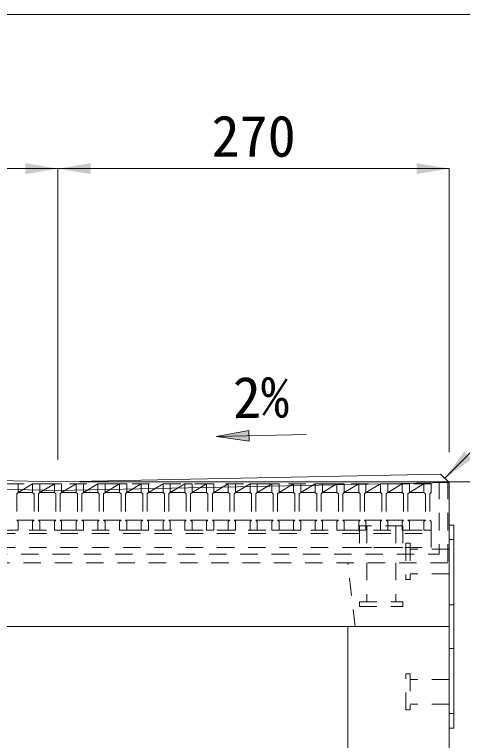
# Model space of a CAD drawing. Units: millimetres at full size, sheet at 1:40; details may follow other scales. Extents: x 69750 to 116230, y -28801 to 513.
# Drawn here: x 79201 to 79510, y -22038 to -21537 of the extents above; entities that cross this region are included whole.
import ezdxf
from ezdxf.enums import TextEntityAlignment as Align

# ---------------------------------------------------------------- set-up
doc = ezdxf.new("R2010")
doc.units = ezdxf.units.MM
doc.header["$LTSCALE"] = 40
doc.linetypes.add('USER1', pattern=[0.54, 0.3, -0.24])
doc.linetypes.add('USER4', pattern=[0.54, 0.3, -0.24])
for name, color, linetype, lineweight in [('0_2', 7, 'Continuous', 13), ('インサート', 92, 'USER1', 5), ('グレーチング', 7, 'USER1', 5), ('ジョイント', 7, 'Continuous', 5), ('受枠', 3, 'USER1', 9), ('寸法線', 7, 'Continuous', 9), ('引出線', 4, 'Continuous', 9), ('本体', 7, 'Continuous', 20)]:
    doc.layers.add(name, color=color, linetype=linetype, lineweight=lineweight)
doc.styles.add('ＭＳ ゴシック', font='')
doc.styles.get('ＭＳ ゴシック').set_extended_font_data('MS Gothic')

# ---------------------------------------------------------------- blocks, each defined once
blk = doc.blocks.new('filled_arrow')
at = {"color": 0, "linetype": 'Continuous', "lineweight": -2}
blk.add_solid([(7.5, 1.25), (0, 0), (7.5, -1.25)], dxfattribs=at)

msp = doc.modelspace()

# ---------------------------------------------------------------- hatches: boundary and pattern name
at = {"layer": '引出線'}
msp.add_hatch(color=256, dxfattribs=at).paths.add_polyline_path([(79363.02, -21823.84), (79363.17, -21831.34), (79340.6, -21828.04)])

# ---------------------------------------------------------------- linework, layer by layer
at = {"layer": '0_2', "color": 1, "lineweight": 20}
msp.add_lwpolyline([(72276.19, -24538.11), (80549.4, -24538.11), (80549.4, -21536.98), (72276.19, -21536.98)], close=True, dxfattribs=at)
at = {"layer": 'インサート'}
for p, q in [((79439.32, -21889.74), (79439.32, -21904.74)), ((79469.32, -21889.74), (79439.32, -21889.74)), ((79444.32, -21889.74), (79444.32, -21904.74)), ((79464.32, -21889.74), (79464.32, -21904.74)), ((79469.32, -21889.74), (79469.32, -21904.74)), ((79469.32, -21904.74), (79439.32, -21904.74)), ((79474.32, -21901.75), (79471.32, -21901.75)), ((79471.32, -21901.75), (79471.32, -21926.74)), ((79474.32, -21901.75), (79474.32, -21926.74)), ((79501.32, -21905.74), (79474.32, -21905.74)), ((79444.32, -21915.24), (79444.32, -21942.24)), ((79464.32, -21915.24), (79464.32, -21942.24)), ((79501.32, -21922.75), (79474.32, -21922.75)), ((79474.32, -21926.74), (79471.32, -21926.74)), ((79439.32, -21942.24), (79469.32, -21942.24)), ((79439.32, -21945.24), (79439.32, -21942.24)), ((79469.32, -21945.24), (79469.32, -21942.24)), ((79439.32, -21945.24), (79469.32, -21945.24))]:
    msp.add_line(p, q, dxfattribs=at)
at = {"layer": 'インサート', "linetype": 'USER4', "lineweight": 9}
for p, q in [((79471.32, -21991.74), (79474.32, -21991.74)), ((79471.32, -22016.74), (79471.32, -21991.74)), ((79474.32, -21991.74), (79474.32, -22016.74)), ((79501.32, -21995.74), (79474.32, -21995.74)), ((79501.32, -21995.74), (79501.32, -22012.74)), ((79501.32, -22012.74), (79474.32, -22012.74)), ((79474.32, -22016.74), (79471.32, -22016.74))]:
    msp.add_line(p, q, dxfattribs=at)
at = {"layer": 'グレーチング'}
for p, q in [((79488.82, -21860.74), (78973.82, -21860.74)), ((79198.82, -21860.74), (79203.82, -21860.74)), ((79203.82, -21860.74), (79203.82, -21866.74)), ((79203.82, -21866.74), (79213.82, -21860.74)), ((79213.82, -21860.74), (79218.82, -21860.74)), ((79213.82, -21860.74), (79213.82, -21866.74)), ((79218.82, -21860.74), (79218.82, -21866.74)), ((79218.82, -21866.74), (79228.82, -21860.74)), ((79228.82, -21860.74), (79233.82, -21860.74)), ((79228.82, -21860.74), (79228.82, -21866.74)), ((79233.82, -21860.74), (79233.82, -21866.74)), ((79233.82, -21866.74), (79243.82, -21860.74)), ((79243.82, -21860.74), (79243.82, -21866.74)), ((79243.82, -21860.74), (79248.82, -21860.74)), ((79248.82, -21866.74), (79258.82, -21860.74)), ((79248.82, -21860.74), (79248.82, -21866.74)), ((79258.82, -21860.74), (79263.82, -21860.74)), ((79258.82, -21860.74), (79258.82, -21866.74)), ((79263.82, -21860.74), (79263.82, -21866.74)), ((79263.82, -21866.74), (79273.82, -21860.74)), ((79273.82, -21860.74), (79278.82, -21860.74)), ((79273.82, -21860.74), (79273.82, -21866.74)), ((79278.82, -21860.74), (79278.82, -21866.74)), ((79278.82, -21866.74), (79288.82, -21860.74)), ((79288.82, -21860.74), (79288.82, -21866.74)), ((79288.82, -21860.74), (79293.82, -21860.74)), ((79293.82, -21860.74), (79293.82, -21866.74)), ((79293.82, -21866.74), (79303.82, -21860.74)), ((79303.82, -21860.74), (79303.82, -21866.74)), ((79303.82, -21860.74), (79308.82, -21860.74)), ((79308.82, -21860.74), (79308.82, -21866.74)), ((79308.82, -21866.74), (79318.82, -21860.74)), ((79318.82, -21860.74), (79323.82, -21860.74)), ((79318.82, -21860.74), (79318.82, -21866.74)), ((79323.82, -21860.74), (79323.82, -21866.74)), ((79323.82, -21866.74), (79333.82, -21860.74)), ((79333.82, -21860.74), (79338.82, -21860.74)), ((79333.82, -21860.74), (79333.82, -21866.74)), ((79338.82, -21860.74), (79338.82, -21866.74)), ((79338.82, -21866.74), (79348.82, -21860.74)), ((79348.82, -21860.74), (79348.82, -21866.74)), ((79348.82, -21860.74), (79353.82, -21860.74)), ((79353.82, -21860.74), (79353.82, -21866.74)), ((79353.82, -21866.74), (79363.82, -21860.74)), ((79363.82, -21860.74), (79368.82, -21860.74)), ((79363.82, -21860.74), (79363.82, -21866.74)), ((79368.82, -21860.74), (79368.82, -21866.74)), ((79368.82, -21866.74), (79378.82, -21860.74)), ((79378.82, -21860.74), (79383.82, -21860.74)), ((79378.82, -21860.74), (79378.82, -21866.74)), ((79383.82, -21860.74), (79383.82, -21866.74)), ((79383.82, -21866.74), (79393.82, -21860.74)), ((79393.82, -21860.74), (79393.82, -21866.74)), ((79393.82, -21860.74), (79398.82, -21860.74)), ((79398.82, -21860.74), (79398.82, -21866.74)), ((79398.82, -21866.74), (79408.82, -21860.74)), ((79408.82, -21860.74), (79408.82, -21866.74)), ((79408.82, -21860.74), (79413.82, -21860.74)), ((79413.82, -21860.74), (79413.82, -21866.74)), ((79413.82, -21866.74), (79423.82, -21860.74)), ((79423.82, -21860.74), (79423.82, -21866.74)), ((79423.82, -21860.74), (79428.82, -21860.74)), ((79423.82, -21860.74), (79428.82, -21860.74)), ((79428.82, -21860.74), (79428.82, -21866.74)), ((79428.82, -21866.74), (79438.82, -21860.74)), ((79438.82, -21860.74), (79438.82, -21866.74)), ((79438.82, -21860.74), (79443.82, -21860.74)), ((79443.82, -21860.74), (79443.82, -21866.74)), ((79443.82, -21866.74), (79453.82, -21860.74)), ((79453.82, -21860.74), (79453.82, -21866.74)), ((79453.82, -21860.74), (79458.82, -21860.74)), ((79458.82, -21860.74), (79458.82, -21866.74)), ((79458.82, -21866.74), (79468.82, -21860.74)), ((79468.82, -21860.74), (79468.82, -21866.74)), ((79468.82, -21860.74), (79473.82, -21860.74)), ((79473.82, -21860.74), (79473.82, -21866.74)), ((79473.82, -21866.74), (79483.82, -21860.74)), ((79483.82, -21860.74), (79488.82, -21860.74)), ((79483.82, -21860.74), (79483.82, -21866.74)), ((79488.82, -21860.74), (79488.82, -21866.74)), ((79203.82, -21866.74), (79202.82, -21867.74)), ((79202.82, -21867.74), (79202.82, -21885.74)), ((79203.82, -21866.74), (79213.82, -21866.74)), ((79213.82, -21866.74), (79214.82, -21867.74)), ((79214.82, -21867.74), (79214.82, -21885.74)), ((79218.82, -21866.74), (79217.82, -21867.74)), ((79217.82, -21867.74), (79217.82, -21885.74)), ((79218.82, -21866.74), (79228.82, -21866.74)), ((79228.82, -21866.74), (79229.82, -21867.74)), ((79229.82, -21867.74), (79229.82, -21885.74)), ((79233.82, -21866.74), (79232.82, -21867.74)), ((79232.82, -21867.74), (79232.82, -21885.74)), ((79233.82, -21866.74), (79243.82, -21866.74)), ((79243.82, -21866.74), (79244.82, -21867.74)), ((79244.82, -21867.74), (79244.82, -21885.74)), ((79248.82, -21866.74), (79247.82, -21867.74)), ((79247.82, -21867.74), (79247.82, -21885.74)), ((79248.82, -21866.74), (79258.82, -21866.74)), ((79258.82, -21866.74), (79259.82, -21867.74)), ((79259.82, -21867.74), (79259.82, -21885.74)), ((79263.82, -21866.74), (79262.82, -21867.74)), ((79262.82, -21867.74), (79262.82, -21885.74)), ((79263.82, -21866.74), (79273.82, -21866.74)), ((79273.82, -21866.74), (79274.82, -21867.74)), ((79274.82, -21867.74), (79274.82, -21885.74)), ((79278.82, -21866.74), (79277.82, -21867.74)), ((79277.82, -21867.74), (79277.82, -21885.74)), ((79278.82, -21866.74), (79288.82, -21866.74)), ((79288.82, -21866.74), (79289.82, -21867.74)), ((79289.82, -21867.74), (79289.82, -21885.74)), ((79293.82, -21866.74), (79292.82, -21867.74)), ((79292.82, -21867.74), (79292.82, -21885.74)), ((79293.82, -21866.74), (79303.82, -21866.74)), ((79303.82, -21866.74), (79304.82, -21867.74)), ((79304.82, -21867.74), (79304.82, -21885.74)), ((79308.82, -21866.74), (79307.82, -21867.74)), ((79307.82, -21867.74), (79307.82, -21885.74)), ((79308.82, -21866.74), (79318.82, -21866.74)), ((79318.82, -21866.74), (79319.82, -21867.74)), ((79319.82, -21867.74), (79319.82, -21885.74)), ((79323.82, -21866.74), (79322.82, -21867.74)), ((79322.82, -21867.74), (79322.82, -21885.74)), ((79323.82, -21866.74), (79333.82, -21866.74)), ((79333.82, -21866.74), (79334.82, -21867.74)), ((79334.82, -21867.74), (79334.82, -21885.74)), ((79338.82, -21866.74), (79337.82, -21867.74)), ((79337.82, -21867.74), (79337.82, -21885.74)), ((79338.82, -21866.74), (79348.82, -21866.74)), ((79348.82, -21866.74), (79349.82, -21867.74)), ((79349.82, -21867.74), (79349.82, -21885.74)), ((79353.82, -21866.74), (79352.82, -21867.74)), ((79352.82, -21867.74), (79352.82, -21885.74)), ((79353.82, -21866.74), (79363.82, -21866.74)), ((79363.82, -21866.74), (79364.82, -21867.74)), ((79364.82, -21867.74), (79364.82, -21885.74)), ((79368.82, -21866.74), (79367.82, -21867.74)), ((79367.82, -21867.74), (79367.82, -21885.74)), ((79368.82, -21866.74), (79378.82, -21866.74)), ((79378.82, -21866.74), (79379.82, -21867.74)), ((79379.82, -21867.74), (79379.82, -21885.74)), ((79383.82, -21866.74), (79382.82, -21867.74)), ((79382.82, -21867.74), (79382.82, -21885.74)), ((79383.82, -21866.74), (79393.82, -21866.74)), ((79393.82, -21866.74), (79394.82, -21867.74)), ((79394.82, -21867.74), (79394.82, -21885.74)), ((79398.82, -21866.74), (79397.82, -21867.74)), ((79397.82, -21867.74), (79397.82, -21885.74)), ((79398.82, -21866.74), (79408.82, -21866.74)), ((79408.82, -21866.74), (79409.82, -21867.74)), ((79409.82, -21867.74), (79409.82, -21885.74)), ((79413.82, -21866.74), (79412.82, -21867.74)), ((79412.82, -21867.74), (79412.82, -21885.74)), ((79413.82, -21866.74), (79423.82, -21866.74)), ((79423.82, -21866.74), (79424.82, -21867.74)), ((79424.82, -21867.74), (79424.82, -21885.74)), ((79428.82, -21866.74), (79427.82, -21867.74)), ((79427.82, -21867.74), (79427.82, -21885.74)), ((79428.82, -21866.74), (79438.82, -21866.74)), ((79438.82, -21866.74), (79439.82, -21867.74)), ((79439.82, -21867.74), (79439.82, -21885.74)), ((79443.82, -21866.74), (79442.82, -21867.74)), ((79442.82, -21867.74), (79442.82, -21885.74)), ((79443.82, -21866.74), (79453.82, -21866.74)), ((79453.82, -21866.74), (79454.82, -21867.74)), ((79454.82, -21867.74), (79454.82, -21885.74)), ((79458.82, -21866.74), (79457.82, -21867.74)), ((79457.82, -21867.74), (79457.82, -21885.74)), ((79458.82, -21866.74), (79468.82, -21866.74)), ((79468.82, -21866.74), (79469.82, -21867.74)), ((79469.82, -21867.74), (79469.82, -21885.74)), ((79473.82, -21866.74), (79472.82, -21867.74)), ((79472.82, -21867.74), (79472.82, -21885.74)), ((79473.82, -21866.74), (79483.82, -21866.74)), ((79483.82, -21866.74), (79484.82, -21867.74)), ((79484.82, -21867.74), (79484.82, -21885.74)), ((79488.82, -21866.74), (79487.82, -21867.74)), ((79487.82, -21867.74), (79487.82, -21885.74)), ((79203.82, -21886.74), (79202.82, -21885.74)), ((79202.82, -21885.74), (79214.82, -21885.74)), ((79203.82, -21892.74), (79203.82, -21886.74)), ((79213.82, -21886.74), (79214.82, -21885.74)), ((79213.82, -21892.74), (79213.82, -21886.74)), ((79218.82, -21886.74), (79217.82, -21885.74)), ((79217.82, -21885.74), (79229.82, -21885.74)), ((79218.82, -21892.74), (79218.82, -21886.74)), ((79228.82, -21886.74), (79229.82, -21885.74)), ((79228.82, -21892.74), (79228.82, -21886.74)), ((79233.82, -21886.74), (79232.82, -21885.74)), ((79232.82, -21885.74), (79244.82, -21885.74)), ((79233.82, -21892.74), (79233.82, -21886.74)), ((79243.82, -21886.74), (79244.82, -21885.74)), ((79243.82, -21892.74), (79243.82, -21886.74)), ((79247.82, -21885.74), (79259.82, -21885.74)), ((79248.82, -21886.74), (79247.82, -21885.74)), ((79248.82, -21892.74), (79248.82, -21886.74)), ((79258.82, -21886.74), (79259.82, -21885.74)), ((79258.82, -21892.74), (79258.82, -21886.74)), ((79263.82, -21886.74), (79262.82, -21885.74)), ((79262.82, -21885.74), (79274.82, -21885.74)), ((79263.82, -21892.74), (79263.82, -21886.74)), ((79273.82, -21886.74), (79274.82, -21885.74)), ((79273.82, -21892.74), (79273.82, -21886.74)), ((79278.82, -21886.74), (79277.82, -21885.74)), ((79277.82, -21885.74), (79289.82, -21885.74)), ((79278.82, -21892.74), (79278.82, -21886.74)), ((79288.82, -21886.74), (79289.82, -21885.74)), ((79288.82, -21892.74), (79288.82, -21886.74)), ((79293.82, -21886.74), (79292.82, -21885.74)), ((79292.82, -21885.74), (79304.82, -21885.74)), ((79293.82, -21892.74), (79293.82, -21886.74)), ((79303.82, -21886.74), (79304.82, -21885.74)), ((79303.82, -21892.74), (79303.82, -21886.74)), ((79308.82, -21886.74), (79307.82, -21885.74)), ((79307.82, -21885.74), (79319.82, -21885.74)), ((79308.82, -21892.74), (79308.82, -21886.74)), ((79318.82, -21886.74), (79319.82, -21885.74)), ((79318.82, -21892.74), (79318.82, -21886.74)), ((79323.82, -21886.74), (79322.82, -21885.74)), ((79322.82, -21885.74), (79334.82, -21885.74)), ((79323.82, -21892.74), (79323.82, -21886.74)), ((79333.82, -21886.74), (79334.82, -21885.74)), ((79333.82, -21892.74), (79333.82, -21886.74)), ((79338.82, -21886.74), (79337.82, -21885.74)), ((79337.82, -21885.74), (79349.82, -21885.74)), ((79338.82, -21892.74), (79338.82, -21886.74)), ((79348.82, -21886.74), (79349.82, -21885.74)), ((79348.82, -21892.74), (79348.82, -21886.74)), ((79353.82, -21886.74), (79352.82, -21885.74)), ((79352.82, -21885.74), (79364.82, -21885.74)), ((79353.82, -21892.74), (79353.82, -21886.74)), ((79363.82, -21886.74), (79364.82, -21885.74)), ((79363.82, -21892.74), (79363.82, -21886.74)), ((79368.82, -21886.74), (79367.82, -21885.74)), ((79367.82, -21885.74), (79379.82, -21885.74)), ((79368.82, -21892.74), (79368.82, -21886.74)), ((79378.82, -21886.74), (79379.82, -21885.74)), ((79378.82, -21892.74), (79378.82, -21886.74)), ((79383.82, -21886.74), (79382.82, -21885.74)), ((79382.82, -21885.74), (79394.82, -21885.74)), ((79383.82, -21892.74), (79383.82, -21886.74)), ((79393.82, -21886.74), (79394.82, -21885.74)), ((79393.82, -21892.74), (79393.82, -21886.74)), ((79398.82, -21886.74), (79397.82, -21885.74)), ((79397.82, -21885.74), (79409.82, -21885.74)), ((79398.82, -21892.74), (79398.82, -21886.74)), ((79408.82, -21886.74), (79409.82, -21885.74)), ((79408.82, -21892.74), (79408.82, -21886.74)), ((79413.82, -21886.74), (79412.82, -21885.74)), ((79412.82, -21885.74), (79424.82, -21885.74)), ((79413.82, -21892.74), (79413.82, -21886.74)), ((79423.82, -21886.74), (79424.82, -21885.74)), ((79423.82, -21892.74), (79423.82, -21886.74)), ((79428.82, -21886.74), (79427.82, -21885.74)), ((79427.82, -21885.74), (79439.82, -21885.74)), ((79428.82, -21892.74), (79428.82, -21886.74)), ((79438.82, -21886.74), (79439.82, -21885.74)), ((79438.82, -21892.74), (79438.82, -21886.74)), ((79443.82, -21886.74), (79442.82, -21885.74)), ((79442.82, -21885.74), (79454.82, -21885.74)), ((79443.82, -21892.74), (79443.82, -21886.74)), ((79453.82, -21886.74), (79454.82, -21885.74)), ((79453.82, -21892.74), (79453.82, -21886.74)), ((79458.82, -21886.74), (79457.82, -21885.74)), ((79457.82, -21885.74), (79469.82, -21885.74)), ((79458.82, -21892.74), (79458.82, -21886.74)), ((79468.82, -21886.74), (79469.82, -21885.74)), ((79468.82, -21892.74), (79468.82, -21886.74)), ((79473.82, -21886.74), (79472.82, -21885.74)), ((79472.82, -21885.74), (79484.82, -21885.74)), ((79473.82, -21892.74), (79473.82, -21886.74)), ((79483.82, -21886.74), (79484.82, -21885.74)), ((79483.82, -21892.74), (79483.82, -21886.74)), ((79488.82, -21886.74), (79487.82, -21885.74)), ((79488.82, -21892.74), (79488.82, -21886.74)), ((79198.82, -21892.74), (79203.82, -21892.74)), ((79213.82, -21892.74), (79218.82, -21892.74)), ((79228.82, -21892.74), (79233.82, -21892.74)), ((79243.82, -21892.74), (79248.82, -21892.74)), ((79258.82, -21892.74), (79263.82, -21892.74)), ((79273.82, -21892.74), (79278.82, -21892.74)), ((79288.82, -21892.74), (79293.82, -21892.74)), ((79303.82, -21892.74), (79308.82, -21892.74)), ((79318.82, -21892.74), (79323.82, -21892.74)), ((79333.82, -21892.74), (79338.82, -21892.74)), ((79348.82, -21892.74), (79353.82, -21892.74)), ((79363.82, -21892.74), (79368.82, -21892.74)), ((79378.82, -21892.74), (79383.82, -21892.74)), ((79393.82, -21892.74), (79398.82, -21892.74)), ((79408.82, -21892.74), (79413.82, -21892.74)), ((79423.82, -21892.74), (79428.82, -21892.74)), ((79438.82, -21892.74), (79443.82, -21892.74)), ((79453.82, -21892.74), (79458.82, -21892.74)), ((79468.82, -21892.74), (79473.82, -21892.74)), ((79483.82, -21892.74), (79488.82, -21892.74)), ((79488.82, -21892.74), (79483.82, -21892.74))]:
    msp.add_line(p, q, dxfattribs=at)
at = {"layer": 'ジョイント'}
for p, q in [((79501.32, -21889.24), (79504.52, -21889.24)), ((79501.32, -21889.24), (79501.32, -22029.24)), ((79504.52, -21889.24), (79504.52, -22029.24)), ((79501.32, -22029.24), (79504.52, -22029.24))]:
    msp.add_line(p, q, dxfattribs=at)
at = {"layer": 'ジョイント', "linetype": 'USER4'}
for p, q in [((79501.32, -21899.24), (79504.52, -21899.24)), ((79501.32, -21944.24), (79504.52, -21944.24)), ((79501.32, -21974.24), (79504.52, -21974.24)), ((79501.32, -22019.24), (79504.52, -22019.24))]:
    msp.add_line(p, q, dxfattribs=at)
at = {"layer": '受枠'}
for p, q in [((79494.32, -21859.24), (79494.32, -21909.24)), ((79494.32, -21859.24), (79500.32, -21859.24)), ((79500.32, -21859.24), (79500.32, -21915.24)), ((78968.32, -21909.24), (79494.32, -21909.24)), ((79500.32, -21915.24), (78962.32, -21915.24))]:
    msp.add_line(p, q, dxfattribs=at)
at = {"layer": '受枠', "lineweight": 5}
for p, q in [((78973.82, -21892.74), (79488.82, -21892.74)), ((79488.82, -21892.74), (79488.82, -21909.24)), ((78973.82, -21895.04), (79488.82, -21895.04)), ((78973.82, -21904.74), (79488.82, -21904.74))]:
    msp.add_line(p, q, dxfattribs=at)
at = {"layer": '寸法線'}
for p, q in [((78961.32, -21643.3), (79231.32, -21643.3)), ((79231.32, -21643.3), (79501.32, -21643.3)), ((79231.32, -21844.24), (79231.32, -21643.3)), ((79231.32, -21844.24), (79231.32, -21643.3)), ((79501.32, -21838.84), (79501.32, -21643.3)), ((79246.32, -21859.24), (79596.88, -21859.24)), ((79246.32, -21859.24), (79596.88, -21859.24))]:
    msp.add_line(p, q, dxfattribs=at)
at = {"layer": '引出線', "lineweight": 13}
msp.add_line((79402.7, -21826.79), (79340.6, -21828.04), dxfattribs=at)
at = {"layer": '引出線'}
msp.add_lwpolyline([(79498.32, -21856.9), (79584.56, -21770.66), (79634.89, -21770.66)], dxfattribs=at)
at = {"layer": '引出線', "lineweight": 13}
msp.add_lwpolyline([(79363.02, -21823.84), (79363.17, -21831.34), (79340.6, -21828.04)], close=True, dxfattribs=at)
at = {"layer": '本体'}
for p, q in [((78967.32, -21853.96), (79231.32, -21859.24)), ((79231.32, -21859.24), (79495.32, -21853.96)), ((79495.32, -21853.96), (79501.32, -21859.84)), ((79501.32, -21859.84), (79501.32, -21959.24)), ((79501.32, -21959.24), (78961.32, -21959.24)), ((79431.32, -22665.21), (79431.32, -21959.24)), ((79501.32, -21959.24), (79501.32, -23009.24))]:
    msp.add_line(p, q, dxfattribs=at)
at = {"layer": '本体', "lineweight": 5}
for p, q in [((78961.32, -21859.84), (79231.32, -21865.24)), ((79231.32, -21865.24), (79501.32, -21859.84))]:
    msp.add_line(p, q, dxfattribs=at)
at = {"layer": '本体', "linetype": 'USER1', "lineweight": 9}
msp.add_line((79436.32, -21959.24), (79431.32, -21915.24), dxfattribs=at)

# ---------------------------------------------------------------- block references
at = {"layer": '寸法線', "xscale": 3, "yscale": 3, "rotation": 180}
for p in [(79231.32, -21643.3), (79501.32, -21643.3)]:
    msp.add_blockref('filled_arrow', p, dxfattribs=at)
at = {"layer": '寸法線', "xscale": 3, "yscale": 3}
msp.add_blockref('filled_arrow', (79231.32, -21643.3), dxfattribs=at)
at = {"layer": '引出線', "xscale": 3, "yscale": 3, "rotation": 45}
msp.add_blockref('filled_arrow', (79498.32, -21856.9), dxfattribs=at)

# ---------------------------------------------------------------- texts
at = {"layer": '寸法線', "style": 'ＭＳ ゴシック'}
msp.add_text('270', height=28.48, dxfattribs=at).set_placement((79366.32, -21620.8), align=Align.MIDDLE_CENTER)
at = {"layer": '引出線', "style": 'ＭＳ ゴシック'}
msp.add_text('2%', height=28.48, rotation=1, dxfattribs=at).set_placement((79371.38, -21800.91), align=Align.MIDDLE_CENTER)

doc.saveas('drawing.dxf')
